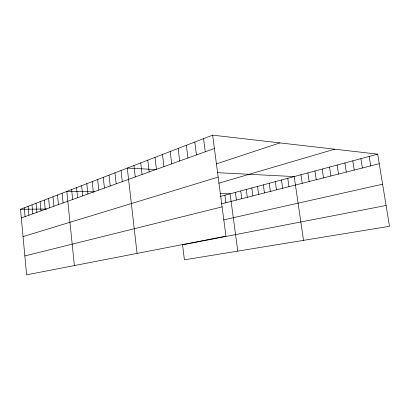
<?xml version="1.0" encoding="UTF-8"?>
<svg xmlns="http://www.w3.org/2000/svg" width="410" height="410" viewBox="0 0 410 410"><rect width="100%" height="100%" fill="white"/><g stroke="black" fill="none" stroke-linecap="round" stroke-linejoin="round"><path stroke-width="0.61" d="M212.636 135.162L225.961 236.139L26.609 274.838L20.5 209.274L212.636 135.162L377.697 154.145L389.5 226.294L184.403 259.848L182.552 244.867L386.092 205.477M21.31 217.976L214.394 148.482M216.219 163.938L279.912 142.9M23.047 236.606L218.171 177.079M218.709 183.234L334.668 149.199M220.401 196.395L377.697 154.145M221.39 203.883L379.26 163.708M24.846 255.937L222.102 206.881M223.501 219.909L382.612 184.198M20.5 209.274L46.75 209.028M94.423 191.818L66.799 191.419L74.389 265.562M220.052 193.643L230.097 193.792L237.769 251.12M156.138 169.55L127.284 168.085L137.063 253.395M217.689 172.682L294.19 176.577L303.549 240.357M369.19 156.43L370.722 165.881M360.887 158.66L362.384 168.003M352.779 160.838L354.245 170.078M344.861 162.965L346.291 172.097M337.122 165.046L338.527 174.076M329.558 167.075L330.931 176.008M322.168 169.063L323.516 177.894M314.941 171.001L316.259 179.744M307.874 172.902L309.166 181.548M300.955 174.757L302.226 183.311M287.764 178.304L288.983 186.683M281.465 179.995L282.664 188.292M275.294 181.65L276.468 189.866M269.247 183.275L270.4 191.414M263.322 184.869L264.455 192.925M257.516 186.427L258.628 194.407M251.817 187.959L252.908 195.862M246.231 189.456L247.302 197.292M240.752 190.932L241.803 198.691M235.371 192.372L236.411 200.059M224.921 195.18L225.92 202.73M203.575 138.657L205.282 151.761M194.817 142.034L196.472 154.929M186.34 145.304L187.944 157.999M178.135 148.471L179.693 160.971M170.186 151.536L171.703 163.846M162.483 154.508L163.959 166.634M155.016 157.389L156.451 169.335M147.769 160.182L149.168 171.959M140.738 162.893L142.101 174.501M133.916 165.527L135.244 176.971M121.032 170.498L122.293 181.63M114.949 172.846L116.179 183.829M109.024 175.126L110.228 185.971M103.258 177.351L104.432 188.057M97.641 179.518L98.789 190.091M92.173 181.63L93.295 192.07M86.838 183.685L87.935 193.997M81.641 185.689L82.712 195.877M76.567 187.647L77.618 197.707M71.622 189.553L72.652 199.496M62.084 193.233L63.073 202.945M57.487 195.006L58.451 204.61M52.992 196.744L53.941 206.23M48.605 198.435L49.528 207.819M44.316 200.09L45.223 209.372M40.124 201.705L41.01 210.883M36.024 203.288L36.895 212.365M32.016 204.836L32.872 213.815M28.09 206.348L28.936 215.235M24.257 207.829L25.082 216.618"/></g></svg>
